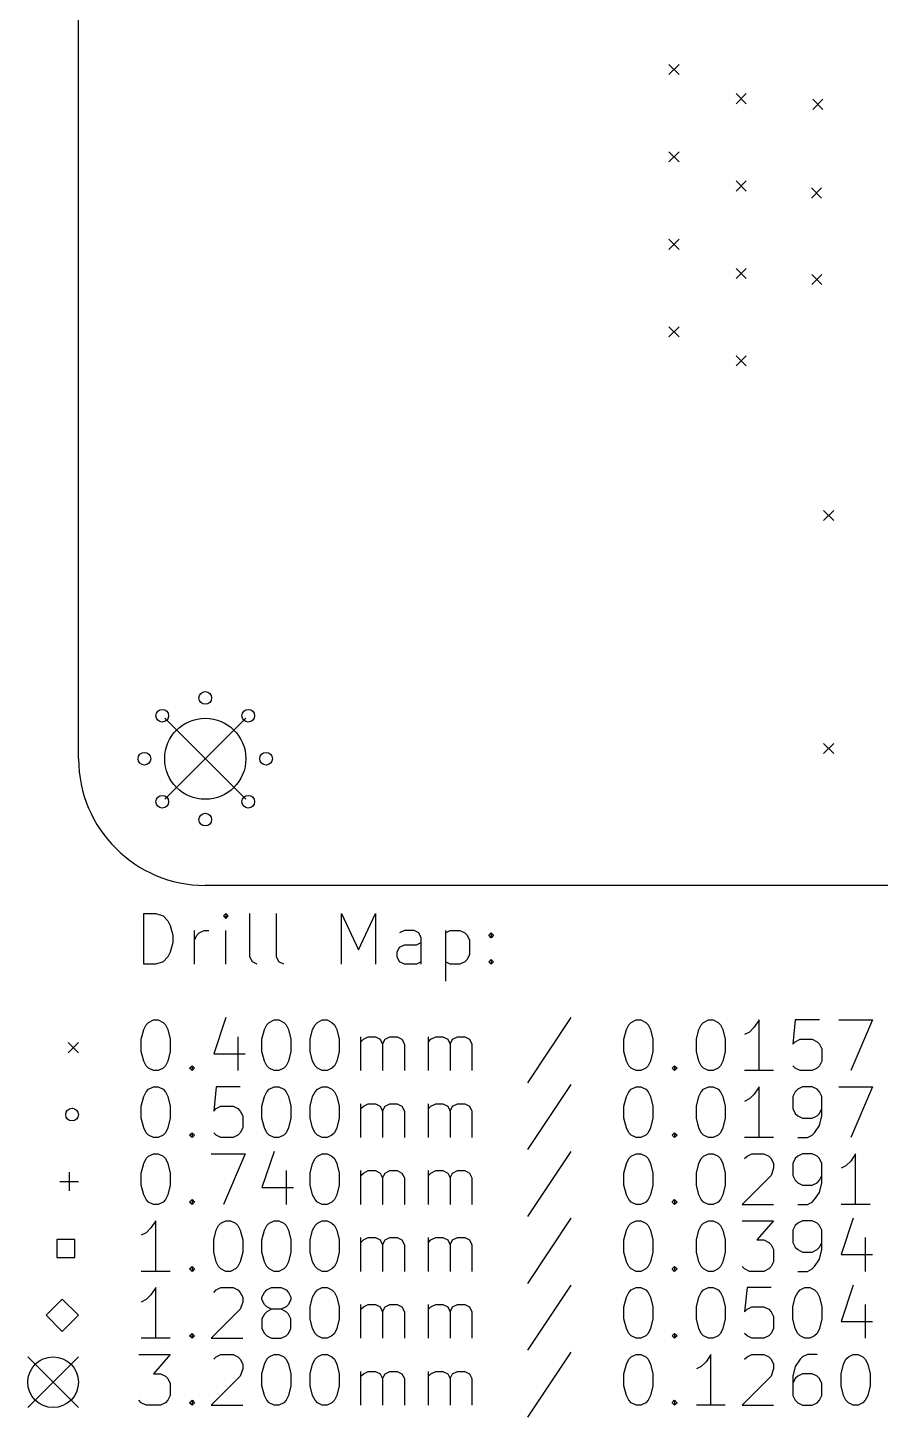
# Model space of a CAD drawing. Extents: x -2 to 65, y -21 to 90.
# Drawn here: x -2 to 31.6, y -21 to 33.8 of the extents above; entities that cross this region are included whole.
import ezdxf

# ---------------------------------------------------------------- set-up
doc = ezdxf.new("R2010")
doc.units = 0
doc.layers.add('BLACK', color=7, linetype='CONTINUOUS')

msp = doc.modelspace()

# ---------------------------------------------------------------- linework, layer by layer
at = {"layer": 'BLACK', "linetype": 'CONTINUOUS'}
for p, q in [((0, 5), (0, 85)), ((23.3, 32.4), (23.7, 32)), ((23.7, 32.4), (23.3, 32)), ((25.95, 31.25), (26.35, 30.85)), ((26.35, 31.25), (25.95, 30.85)), ((28.975, 31.025), (29.375, 30.625)), ((29.375, 31.025), (28.975, 30.625)), ((23.3, 28.95), (23.7, 28.55)), ((23.7, 28.95), (23.3, 28.55)), ((25.95, 27.8), (26.35, 27.4)), ((26.35, 27.8), (25.95, 27.4)), ((28.925, 27.525), (29.325, 27.125)), ((29.325, 27.525), (28.925, 27.125)), ((23.3, 25.5), (23.7, 25.1)), ((23.7, 25.5), (23.3, 25.1)), ((25.95, 24.35), (26.35, 23.95)), ((26.35, 24.35), (25.95, 23.95)), ((28.9375, 24.1125), (29.3375, 23.7125)), ((29.3375, 24.1125), (28.9375, 23.7125)), ((23.3, 22.05), (23.7, 21.65)), ((23.7, 22.05), (23.3, 21.65)), ((25.95, 20.9), (26.35, 20.5)), ((26.35, 20.9), (25.95, 20.5)), ((29.4, 14.8), (29.8, 14.4)), ((29.8, 14.8), (29.4, 14.4)), ((3.4, 6.6), (6.6, 3.4)), ((6.6, 6.6), (3.4, 3.4)), ((29.4, 5.6), (29.8, 5.2)), ((29.8, 5.6), (29.4, 5.2)), ((60, 0), (5, 0)), ((2.57119, -3.10976), (2.57119, -1.10976)), ((2.57119, -1.10976), (3.04738, -1.10976)), ((3.04738, -1.10976), (3.33309, -1.205)), ((3.33309, -1.205), (3.52357, -1.39548)), ((3.52357, -1.39548), (3.61881, -1.58595)), ((3.61881, -1.58595), (3.71405, -1.9669)), ((5.80929, -1.10976), (5.71405, -1.205)), ((5.71405, -1.205), (5.80929, -1.30024)), ((5.90452, -1.205), (5.80929, -1.10976)), ((5.80929, -1.10976), (5.80929, -1.30024)), ((5.80929, -1.30024), (5.90452, -1.205)), ((6.76167, -2.82405), (6.76167, -1.10976)), ((7.80929, -2.82405), (7.80929, -1.10976)), ((10.3807, -3.10976), (10.3807, -1.10976)), ((10.3807, -1.10976), (11.0474, -2.53833)), ((11.0474, -2.53833), (11.714, -1.10976)), ((11.714, -1.10976), (11.714, -3.10976)), ((3.71405, -1.9669), (3.71405, -2.25262)), ((4.57119, -3.10976), (4.57119, -1.77643)), ((4.57119, -2.15738), (4.66643, -1.9669)), ((4.66643, -1.9669), (4.76167, -1.87167)), ((4.76167, -1.87167), (4.95214, -1.77643)), ((4.95214, -1.77643), (5.14262, -1.77643)), ((5.80929, -3.10976), (5.80929, -1.77643)), ((12.8569, -1.77643), (12.6664, -1.87167)), ((13.2379, -1.77643), (12.8569, -1.77643)), ((13.4283, -1.87167), (13.2379, -1.77643)), ((13.5236, -2.06214), (13.4283, -1.87167)), ((13.5236, -3.10976), (13.5236, -2.06214)), ((14.476, -1.77643), (14.476, -3.77643)), ((14.476, -1.87167), (14.6664, -1.77643)), ((14.6664, -1.77643), (15.0474, -1.77643)), ((15.0474, -1.77643), (15.2379, -1.87167)), ((15.2379, -1.87167), (15.3331, -1.9669)), ((15.3331, -1.9669), (15.4283, -2.15738)), ((15.4283, -2.15738), (15.4283, -2.72881)), ((16.1902, -1.9669), (16.2855, -1.87167)), ((16.2855, -2.06214), (16.1902, -1.9669)), ((16.2855, -1.87167), (16.3807, -1.9669)), ((16.2855, -1.87167), (16.2855, -2.06214)), ((16.3807, -1.9669), (16.2855, -2.06214)), ((3.61881, -2.63357), (3.52357, -2.82405)), ((3.71405, -2.25262), (3.61881, -2.63357)), ((12.5712, -2.63357), (12.6664, -2.4431)), ((12.5712, -2.82405), (12.5712, -2.63357)), ((12.6664, -2.4431), (12.8569, -2.34786)), ((12.8569, -2.34786), (13.3331, -2.34786)), ((13.3331, -2.34786), (13.5236, -2.25262)), ((15.4283, -2.72881), (15.3331, -2.91928)), ((3.04738, -3.10976), (2.57119, -3.10976)), ((3.33309, -3.01452), (3.04738, -3.10976)), ((3.52357, -2.82405), (3.33309, -3.01452)), ((6.8569, -3.01452), (6.76167, -2.82405)), ((7.04738, -3.10976), (6.8569, -3.01452)), ((7.90452, -3.01452), (7.80929, -2.82405)), ((8.095, -3.10976), (7.90452, -3.01452)), ((12.6664, -3.01452), (12.5712, -2.82405)), ((12.8569, -3.10976), (12.6664, -3.01452)), ((13.3331, -3.10976), (12.8569, -3.10976)), ((13.5236, -3.01452), (13.3331, -3.10976)), ((14.6664, -3.10976), (14.476, -3.01452)), ((15.0474, -3.10976), (14.6664, -3.10976)), ((15.2379, -3.01452), (15.0474, -3.10976)), ((15.3331, -2.91928), (15.2379, -3.01452)), ((16.1902, -3.01452), (16.2855, -2.91928)), ((16.2855, -3.10976), (16.1902, -3.01452)), ((16.2855, -2.91928), (16.3807, -3.01452)), ((16.2855, -2.91928), (16.2855, -3.10976)), ((16.3807, -3.01452), (16.2855, -3.10976)), ((2.66643, -5.50024), (2.76167, -5.405)), ((2.76167, -5.405), (2.95214, -5.30976)), ((2.95214, -5.30976), (3.14262, -5.30976)), ((3.14262, -5.30976), (3.33309, -5.405)), ((3.33309, -5.405), (3.42833, -5.50024)), ((5.80929, -5.21452), (5.3331, -6.64309)), ((7.42833, -5.50024), (7.52357, -5.405)), ((7.52357, -5.405), (7.71405, -5.30976)), ((7.71405, -5.30976), (7.90452, -5.30976)), ((7.90452, -5.30976), (8.095, -5.405)), ((8.095, -5.405), (8.19024, -5.50024)), ((9.3331, -5.50024), (9.42833, -5.405)), ((9.42833, -5.405), (9.61881, -5.30976)), ((9.61881, -5.30976), (9.80928, -5.30976)), ((9.80928, -5.30976), (9.99976, -5.405)), ((9.99976, -5.405), (10.095, -5.50024)), ((19.4283, -5.21452), (17.714, -7.78595)), ((21.714, -5.50024), (21.8093, -5.405)), ((21.8093, -5.405), (21.9998, -5.30976)), ((21.9998, -5.30976), (22.1902, -5.30976)), ((22.1902, -5.30976), (22.3807, -5.405)), ((22.3807, -5.405), (22.476, -5.50024)), ((24.5712, -5.50024), (24.6664, -5.405)), ((24.6664, -5.405), (24.8569, -5.30976)), ((24.8569, -5.30976), (25.0474, -5.30976)), ((25.0474, -5.30976), (25.2379, -5.405)), ((25.2379, -5.405), (25.3331, -5.50024)), ((26.8569, -5.30976), (26.6664, -5.59548)), ((26.8569, -7.30976), (26.8569, -5.30976)), ((28.2855, -5.30976), (28.1902, -6.26214)), ((29.2379, -5.30976), (28.2855, -5.30976)), ((29.9998, -5.30976), (31.3331, -5.30976)), ((31.3331, -5.30976), (30.476, -7.30976)), ((2.47595, -6.07167), (2.57119, -5.69071)), ((2.57119, -5.69071), (2.66643, -5.50024)), ((3.42833, -5.50024), (3.52357, -5.69071)), ((3.52357, -5.69071), (3.61881, -6.07167)), ((6.28548, -5.97643), (6.28548, -7.30976)), ((7.23786, -6.07167), (7.33309, -5.69071)), ((7.33309, -5.69071), (7.42833, -5.50024)), ((8.19024, -5.50024), (8.28548, -5.69071)), ((8.28548, -5.69071), (8.38071, -6.07167)), ((9.14262, -6.07167), (9.23786, -5.69071)), ((9.23786, -5.69071), (9.3331, -5.50024)), ((10.095, -5.50024), (10.1902, -5.69071)), ((10.1902, -5.69071), (10.2855, -6.07167)), ((11.1426, -7.30976), (11.1426, -5.97643)), ((11.2379, -6.07167), (11.4283, -5.97643)), ((11.4283, -5.97643), (11.714, -5.97643)), ((11.714, -5.97643), (11.9045, -6.07167)), ((12.095, -6.07167), (12.2855, -5.97643)), ((12.2855, -5.97643), (12.5712, -5.97643)), ((12.5712, -5.97643), (12.7617, -6.07167)), ((13.8093, -7.30976), (13.8093, -5.97643)), ((13.9045, -6.07167), (14.095, -5.97643)), ((14.095, -5.97643), (14.3807, -5.97643)), ((14.3807, -5.97643), (14.5712, -6.07167)), ((14.7617, -6.07167), (14.9521, -5.97643)), ((14.9521, -5.97643), (15.2379, -5.97643)), ((15.2379, -5.97643), (15.4283, -6.07167)), ((21.5236, -6.07167), (21.6188, -5.69071)), ((21.6188, -5.69071), (21.714, -5.50024)), ((22.476, -5.50024), (22.5712, -5.69071)), ((22.5712, -5.69071), (22.6664, -6.07167)), ((24.3807, -6.07167), (24.476, -5.69071)), ((24.476, -5.69071), (24.5712, -5.50024)), ((25.3331, -5.50024), (25.4283, -5.69071)), ((25.4283, -5.69071), (25.5236, -6.07167)), ((26.476, -5.78595), (26.2855, -5.88119)), ((26.6664, -5.59548), (26.476, -5.78595)), ((-0.405, -6.205), (-0.005, -6.605)), ((-0.005, -6.205), (-0.405, -6.605)), ((2.47595, -6.54786), (2.47595, -6.07167)), ((2.57119, -6.92881), (2.47595, -6.54786)), ((3.61881, -6.54786), (3.52357, -6.92881)), ((3.61881, -6.07167), (3.61881, -6.54786)), ((7.23786, -6.54786), (7.23786, -6.07167)), ((7.33309, -6.92881), (7.23786, -6.54786)), ((8.38071, -6.54786), (8.28548, -6.92881)), ((8.38071, -6.07167), (8.38071, -6.54786)), ((9.14262, -6.54786), (9.14262, -6.07167)), ((9.23786, -6.92881), (9.14262, -6.54786)), ((10.2855, -6.54786), (10.1902, -6.92881)), ((10.2855, -6.07167), (10.2855, -6.54786)), ((11.1426, -6.1669), (11.2379, -6.07167)), ((11.9045, -6.07167), (11.9998, -6.26214)), ((11.9998, -6.26214), (12.095, -6.07167)), ((11.9998, -6.26214), (11.9998, -7.30976)), ((12.7617, -6.07167), (12.8569, -6.26214)), ((12.8569, -6.26214), (12.8569, -7.30976)), ((13.8093, -6.1669), (13.9045, -6.07167)), ((14.5712, -6.07167), (14.6664, -6.26214)), ((14.6664, -6.26214), (14.7617, -6.07167)), ((14.6664, -6.26214), (14.6664, -7.30976)), ((15.4283, -6.07167), (15.5236, -6.26214)), ((15.5236, -6.26214), (15.5236, -7.30976)), ((21.5236, -6.54786), (21.5236, -6.07167)), ((21.6188, -6.92881), (21.5236, -6.54786)), ((22.6664, -6.54786), (22.5712, -6.92881)), ((22.6664, -6.07167), (22.6664, -6.54786)), ((24.3807, -6.54786), (24.3807, -6.07167)), ((24.476, -6.92881), (24.3807, -6.54786)), ((25.5236, -6.54786), (25.4283, -6.92881)), ((25.5236, -6.07167), (25.5236, -6.54786)), ((28.1902, -6.26214), (28.2855, -6.1669)), ((28.2855, -6.1669), (28.476, -6.07167)), ((28.476, -6.07167), (28.9521, -6.07167)), ((28.9521, -6.07167), (29.1426, -6.1669)), ((29.1426, -6.1669), (29.2379, -6.26214)), ((29.2379, -6.26214), (29.3331, -6.45262)), ((29.3331, -6.45262), (29.3331, -6.92881)), ((2.66643, -7.11928), (2.57119, -6.92881)), ((2.76167, -7.21452), (2.66643, -7.11928)), ((3.42833, -7.11928), (3.33309, -7.21452)), ((3.52357, -6.92881), (3.42833, -7.11928)), ((4.38071, -7.21452), (4.47595, -7.11928)), ((4.47595, -7.11928), (4.57119, -7.21452)), ((4.47595, -7.11928), (4.47595, -7.30976)), ((5.3331, -6.64309), (6.57119, -6.64309)), ((7.42833, -7.11928), (7.33309, -6.92881)), ((7.52357, -7.21452), (7.42833, -7.11928)), ((8.19024, -7.11928), (8.095, -7.21452)), ((8.28548, -6.92881), (8.19024, -7.11928)), ((9.3331, -7.11928), (9.23786, -6.92881)), ((9.42833, -7.21452), (9.3331, -7.11928)), ((10.095, -7.11928), (9.99976, -7.21452)), ((10.1902, -6.92881), (10.095, -7.11928)), ((21.714, -7.11928), (21.6188, -6.92881)), ((21.8093, -7.21452), (21.714, -7.11928)), ((22.476, -7.11928), (22.3807, -7.21452)), ((22.5712, -6.92881), (22.476, -7.11928)), ((23.4283, -7.21452), (23.5236, -7.11928)), ((23.5236, -7.11928), (23.6188, -7.21452)), ((23.5236, -7.11928), (23.5236, -7.30976)), ((24.5712, -7.11928), (24.476, -6.92881)), ((24.6664, -7.21452), (24.5712, -7.11928)), ((25.3331, -7.11928), (25.2379, -7.21452)), ((25.4283, -6.92881), (25.3331, -7.11928)), ((28.2855, -7.21452), (28.1902, -7.11928)), ((29.2379, -7.11928), (29.1426, -7.21452)), ((29.3331, -6.92881), (29.2379, -7.11928)), ((2.95214, -7.30976), (2.76167, -7.21452)), ((3.14262, -7.30976), (2.95214, -7.30976)), ((3.33309, -7.21452), (3.14262, -7.30976)), ((4.47595, -7.30976), (4.38071, -7.21452)), ((4.57119, -7.21452), (4.47595, -7.30976)), ((7.71405, -7.30976), (7.52357, -7.21452)), ((7.90452, -7.30976), (7.71405, -7.30976)), ((8.095, -7.21452), (7.90452, -7.30976)), ((9.61881, -7.30976), (9.42833, -7.21452)), ((9.80928, -7.30976), (9.61881, -7.30976)), ((9.99976, -7.21452), (9.80928, -7.30976)), ((21.9998, -7.30976), (21.8093, -7.21452)), ((22.1902, -7.30976), (21.9998, -7.30976)), ((22.3807, -7.21452), (22.1902, -7.30976)), ((23.5236, -7.30976), (23.4283, -7.21452)), ((23.6188, -7.21452), (23.5236, -7.30976)), ((24.8569, -7.30976), (24.6664, -7.21452)), ((25.0474, -7.30976), (24.8569, -7.30976)), ((25.2379, -7.21452), (25.0474, -7.30976)), ((27.4283, -7.30976), (26.2855, -7.30976)), ((28.476, -7.30976), (28.2855, -7.21452)), ((28.9521, -7.30976), (28.476, -7.30976)), ((29.1426, -7.21452), (28.9521, -7.30976)), ((2.57119, -8.33071), (2.66643, -8.14024)), ((2.66643, -8.14024), (2.76167, -8.045)), ((2.76167, -8.045), (2.95214, -7.94976)), ((2.95214, -7.94976), (3.14262, -7.94976)), ((3.14262, -7.94976), (3.33309, -8.045)), ((3.33309, -8.045), (3.42833, -8.14024)), ((3.42833, -8.14024), (3.52357, -8.33071)), ((5.42833, -7.94976), (5.3331, -8.90214)), ((6.38071, -7.94976), (5.42833, -7.94976)), ((7.33309, -8.33071), (7.42833, -8.14024)), ((7.42833, -8.14024), (7.52357, -8.045)), ((7.52357, -8.045), (7.71405, -7.94976)), ((7.71405, -7.94976), (7.90452, -7.94976)), ((7.90452, -7.94976), (8.095, -8.045)), ((8.095, -8.045), (8.19024, -8.14024)), ((8.19024, -8.14024), (8.28548, -8.33071)), ((9.23786, -8.33071), (9.3331, -8.14024)), ((9.3331, -8.14024), (9.42833, -8.045)), ((9.42833, -8.045), (9.61881, -7.94976)), ((9.61881, -7.94976), (9.80928, -7.94976)), ((9.80928, -7.94976), (9.99976, -8.045)), ((9.99976, -8.045), (10.095, -8.14024)), ((10.095, -8.14024), (10.1902, -8.33071)), ((19.4283, -7.85452), (17.714, -10.426)), ((21.6188, -8.33071), (21.714, -8.14024)), ((21.714, -8.14024), (21.8093, -8.045)), ((21.8093, -8.045), (21.9998, -7.94976)), ((21.9998, -7.94976), (22.1902, -7.94976)), ((22.1902, -7.94976), (22.3807, -8.045)), ((22.3807, -8.045), (22.476, -8.14024)), ((22.476, -8.14024), (22.5712, -8.33071)), ((24.476, -8.33071), (24.5712, -8.14024)), ((24.5712, -8.14024), (24.6664, -8.045)), ((24.6664, -8.045), (24.8569, -7.94976)), ((24.8569, -7.94976), (25.0474, -7.94976)), ((25.0474, -7.94976), (25.2379, -8.045)), ((25.2379, -8.045), (25.3331, -8.14024)), ((25.3331, -8.14024), (25.4283, -8.33071)), ((26.8569, -7.94976), (26.6664, -8.23548)), ((26.8569, -9.94976), (26.8569, -7.94976)), ((28.2855, -8.14024), (28.1902, -8.33071)), ((28.3807, -8.045), (28.2855, -8.14024)), ((28.5712, -7.94976), (28.3807, -8.045)), ((28.9521, -7.94976), (28.5712, -7.94976)), ((29.1426, -8.045), (28.9521, -7.94976)), ((29.2379, -8.14024), (29.1426, -8.045)), ((29.3331, -8.33071), (29.2379, -8.14024)), ((29.9998, -7.94976), (31.3331, -7.94976)), ((31.3331, -7.94976), (30.476, -9.94976)), ((2.47595, -8.71167), (2.57119, -8.33071)), ((2.47595, -9.18786), (2.47595, -8.71167)), ((3.52357, -8.33071), (3.61881, -8.71167)), ((3.61881, -8.71167), (3.61881, -9.18786)), ((5.42833, -8.8069), (5.61881, -8.71167)), ((5.61881, -8.71167), (6.095, -8.71167)), ((6.095, -8.71167), (6.28548, -8.8069)), ((7.23786, -8.71167), (7.33309, -8.33071)), ((7.23786, -9.18786), (7.23786, -8.71167)), ((8.28548, -8.33071), (8.38071, -8.71167)), ((8.38071, -8.71167), (8.38071, -9.18786)), ((9.14262, -8.71167), (9.23786, -8.33071)), ((9.14262, -9.18786), (9.14262, -8.71167)), ((10.1902, -8.33071), (10.2855, -8.71167)), ((10.2855, -8.71167), (10.2855, -9.18786)), ((11.1426, -9.94976), (11.1426, -8.61643)), ((11.1426, -8.8069), (11.2379, -8.71167)), ((11.2379, -8.71167), (11.4283, -8.61643)), ((11.4283, -8.61643), (11.714, -8.61643)), ((11.714, -8.61643), (11.9045, -8.71167)), ((11.9045, -8.71167), (11.9998, -8.90214)), ((11.9998, -8.90214), (12.095, -8.71167)), ((12.095, -8.71167), (12.2855, -8.61643)), ((12.2855, -8.61643), (12.5712, -8.61643)), ((12.5712, -8.61643), (12.7617, -8.71167)), ((12.7617, -8.71167), (12.8569, -8.90214)), ((13.8093, -9.94976), (13.8093, -8.61643)), ((13.8093, -8.8069), (13.9045, -8.71167)), ((13.9045, -8.71167), (14.095, -8.61643)), ((14.095, -8.61643), (14.3807, -8.61643)), ((14.3807, -8.61643), (14.5712, -8.71167)), ((14.5712, -8.71167), (14.6664, -8.90214)), ((14.6664, -8.90214), (14.7617, -8.71167)), ((14.7617, -8.71167), (14.9521, -8.61643)), ((14.9521, -8.61643), (15.2379, -8.61643)), ((15.2379, -8.61643), (15.4283, -8.71167)), ((15.4283, -8.71167), (15.5236, -8.90214)), ((21.5236, -8.71167), (21.6188, -8.33071)), ((21.5236, -9.18786), (21.5236, -8.71167)), ((22.5712, -8.33071), (22.6664, -8.71167)), ((22.6664, -8.71167), (22.6664, -9.18786)), ((24.3807, -8.71167), (24.476, -8.33071)), ((24.3807, -9.18786), (24.3807, -8.71167)), ((25.4283, -8.33071), (25.5236, -8.71167)), ((25.5236, -8.71167), (25.5236, -9.18786)), ((26.476, -8.42595), (26.2855, -8.52119)), ((26.6664, -8.23548), (26.476, -8.42595)), ((28.1902, -8.33071), (28.1902, -8.8069)), ((29.3331, -9.09262), (29.3331, -8.33071)), ((2.57119, -9.56881), (2.47595, -9.18786)), ((3.61881, -9.18786), (3.52357, -9.56881)), ((5.3331, -8.90214), (5.42833, -8.8069)), ((6.28548, -8.8069), (6.38071, -8.90214)), ((6.38071, -8.90214), (6.47595, -9.09262)), ((6.47595, -9.09262), (6.47595, -9.56881)), ((7.33309, -9.56881), (7.23786, -9.18786)), ((8.38071, -9.18786), (8.28548, -9.56881)), ((9.23786, -9.56881), (9.14262, -9.18786)), ((10.2855, -9.18786), (10.1902, -9.56881)), ((11.9998, -8.90214), (11.9998, -9.94976)), ((12.8569, -8.90214), (12.8569, -9.94976)), ((14.6664, -8.90214), (14.6664, -9.94976)), ((15.5236, -8.90214), (15.5236, -9.94976)), ((21.6188, -9.56881), (21.5236, -9.18786)), ((22.6664, -9.18786), (22.5712, -9.56881)), ((24.476, -9.56881), (24.3807, -9.18786)), ((25.5236, -9.18786), (25.4283, -9.56881)), ((28.1902, -8.8069), (28.2855, -8.99738)), ((28.2855, -8.99738), (28.3807, -9.09262)), ((28.3807, -9.09262), (28.5712, -9.18786)), ((28.5712, -9.18786), (28.9521, -9.18786)), ((28.9521, -9.18786), (29.1426, -9.09262)), ((29.1426, -9.09262), (29.2379, -8.99738)), ((29.2379, -8.99738), (29.3331, -8.8069)), ((29.2379, -9.47357), (29.3331, -9.09262)), ((2.66643, -9.75929), (2.57119, -9.56881)), ((2.76167, -9.85452), (2.66643, -9.75929)), ((2.95214, -9.94976), (2.76167, -9.85452)), ((3.33309, -9.85452), (3.14262, -9.94976)), ((3.42833, -9.75929), (3.33309, -9.85452)), ((3.52357, -9.56881), (3.42833, -9.75929)), ((4.38071, -9.85452), (4.47595, -9.75929)), ((4.47595, -9.94976), (4.38071, -9.85452)), ((4.47595, -9.75929), (4.57119, -9.85452)), ((4.47595, -9.75929), (4.47595, -9.94976)), ((4.57119, -9.85452), (4.47595, -9.94976)), ((5.42833, -9.85452), (5.3331, -9.75929)), ((5.61881, -9.94976), (5.42833, -9.85452)), ((6.28548, -9.85452), (6.095, -9.94976)), ((6.38071, -9.75929), (6.28548, -9.85452)), ((6.47595, -9.56881), (6.38071, -9.75929)), ((7.42833, -9.75929), (7.33309, -9.56881)), ((7.52357, -9.85452), (7.42833, -9.75929)), ((7.71405, -9.94976), (7.52357, -9.85452)), ((8.095, -9.85452), (7.90452, -9.94976)), ((8.19024, -9.75929), (8.095, -9.85452)), ((8.28548, -9.56881), (8.19024, -9.75929)), ((9.3331, -9.75929), (9.23786, -9.56881)), ((9.42833, -9.85452), (9.3331, -9.75929)), ((9.61881, -9.94976), (9.42833, -9.85452)), ((9.99976, -9.85452), (9.80928, -9.94976)), ((10.095, -9.75929), (9.99976, -9.85452)), ((10.1902, -9.56881), (10.095, -9.75929)), ((21.714, -9.75929), (21.6188, -9.56881)), ((21.8093, -9.85452), (21.714, -9.75929)), ((21.9998, -9.94976), (21.8093, -9.85452)), ((22.3807, -9.85452), (22.1902, -9.94976)), ((22.476, -9.75929), (22.3807, -9.85452)), ((22.5712, -9.56881), (22.476, -9.75929)), ((23.4283, -9.85452), (23.5236, -9.75929)), ((23.5236, -9.94976), (23.4283, -9.85452)), ((23.5236, -9.75929), (23.6188, -9.85452)), ((23.5236, -9.75929), (23.5236, -9.94976)), ((23.6188, -9.85452), (23.5236, -9.94976)), ((24.5712, -9.75929), (24.476, -9.56881)), ((24.6664, -9.85452), (24.5712, -9.75929)), ((24.8569, -9.94976), (24.6664, -9.85452)), ((25.2379, -9.85452), (25.0474, -9.94976)), ((25.3331, -9.75929), (25.2379, -9.85452)), ((25.4283, -9.56881), (25.3331, -9.75929)), ((28.7617, -9.94976), (28.9521, -9.85452)), ((28.9521, -9.85452), (29.0474, -9.75929)), ((29.0474, -9.75929), (29.2379, -9.47357)), ((3.14262, -9.94976), (2.95214, -9.94976)), ((6.095, -9.94976), (5.61881, -9.94976)), ((7.90452, -9.94976), (7.71405, -9.94976)), ((9.80928, -9.94976), (9.61881, -9.94976)), ((22.1902, -9.94976), (21.9998, -9.94976)), ((25.0474, -9.94976), (24.8569, -9.94976)), ((27.4283, -9.94976), (26.2855, -9.94976)), ((28.3807, -9.94976), (28.7617, -9.94976)), ((2.57119, -10.9707), (2.66643, -10.7802)), ((2.66643, -10.7802), (2.76167, -10.685)), ((2.76167, -10.685), (2.95214, -10.5898)), ((2.95214, -10.5898), (3.14262, -10.5898)), ((3.14262, -10.5898), (3.33309, -10.685)), ((3.33309, -10.685), (3.42833, -10.7802)), ((3.42833, -10.7802), (3.52357, -10.9707)), ((5.23786, -10.5898), (6.57119, -10.5898)), ((6.57119, -10.5898), (5.71405, -12.5898)), ((7.71405, -10.4945), (7.23786, -11.9231)), ((9.23786, -10.9707), (9.3331, -10.7802)), ((9.3331, -10.7802), (9.42833, -10.685)), ((9.42833, -10.685), (9.61881, -10.5898)), ((9.61881, -10.5898), (9.80928, -10.5898)), ((9.80928, -10.5898), (9.99976, -10.685)), ((9.99976, -10.685), (10.095, -10.7802)), ((10.095, -10.7802), (10.1902, -10.9707)), ((19.4283, -10.4945), (17.714, -13.066)), ((21.6188, -10.9707), (21.714, -10.7802)), ((21.714, -10.7802), (21.8093, -10.685)), ((21.8093, -10.685), (21.9998, -10.5898)), ((21.9998, -10.5898), (22.1902, -10.5898)), ((22.1902, -10.5898), (22.3807, -10.685)), ((22.3807, -10.685), (22.476, -10.7802)), ((22.476, -10.7802), (22.5712, -10.9707)), ((24.476, -10.9707), (24.5712, -10.7802)), ((24.5712, -10.7802), (24.6664, -10.685)), ((24.6664, -10.685), (24.8569, -10.5898)), ((24.8569, -10.5898), (25.0474, -10.5898)), ((25.0474, -10.5898), (25.2379, -10.685)), ((25.2379, -10.685), (25.3331, -10.7802)), ((25.3331, -10.7802), (25.4283, -10.9707)), ((26.2855, -10.7802), (26.3807, -10.685)), ((26.3807, -10.685), (26.5712, -10.5898)), ((26.5712, -10.5898), (27.0474, -10.5898)), ((27.0474, -10.5898), (27.2379, -10.685)), ((27.2379, -10.685), (27.3331, -10.7802)), ((27.3331, -10.7802), (27.4283, -10.9707)), ((28.2855, -10.7802), (28.1902, -10.9707)), ((28.3807, -10.685), (28.2855, -10.7802)), ((28.5712, -10.5898), (28.3807, -10.685)), ((28.9521, -10.5898), (28.5712, -10.5898)), ((29.1426, -10.685), (28.9521, -10.5898)), ((29.2379, -10.7802), (29.1426, -10.685)), ((29.3331, -10.9707), (29.2379, -10.7802)), ((30.476, -10.8755), (30.2855, -11.066)), ((30.6664, -10.5898), (30.476, -10.8755)), ((30.6664, -12.5898), (30.6664, -10.5898)), ((-0.375, -11.315), (-0.375, -12.055)), ((2.47595, -11.3517), (2.57119, -10.9707)), ((2.47595, -11.8279), (2.47595, -11.3517)), ((3.52357, -10.9707), (3.61881, -11.3517)), ((3.61881, -11.3517), (3.61881, -11.8279)), ((8.19024, -11.2564), (8.19024, -12.5898)), ((9.14262, -11.3517), (9.23786, -10.9707)), ((9.14262, -11.8279), (9.14262, -11.3517)), ((10.1902, -10.9707), (10.2855, -11.3517)), ((10.2855, -11.3517), (10.2855, -11.8279)), ((11.1426, -12.5898), (11.1426, -11.2564)), ((11.1426, -11.4469), (11.2379, -11.3517)), ((11.2379, -11.3517), (11.4283, -11.2564)), ((11.4283, -11.2564), (11.714, -11.2564)), ((11.714, -11.2564), (11.9045, -11.3517)), ((11.9045, -11.3517), (11.9998, -11.5421)), ((11.9998, -11.5421), (12.095, -11.3517)), ((12.095, -11.3517), (12.2855, -11.2564)), ((12.2855, -11.2564), (12.5712, -11.2564)), ((12.5712, -11.2564), (12.7617, -11.3517)), ((12.7617, -11.3517), (12.8569, -11.5421)), ((13.8093, -12.5898), (13.8093, -11.2564)), ((13.8093, -11.4469), (13.9045, -11.3517)), ((13.9045, -11.3517), (14.095, -11.2564)), ((14.095, -11.2564), (14.3807, -11.2564)), ((14.3807, -11.2564), (14.5712, -11.3517)), ((14.5712, -11.3517), (14.6664, -11.5421)), ((14.6664, -11.5421), (14.7617, -11.3517)), ((14.7617, -11.3517), (14.9521, -11.2564)), ((14.9521, -11.2564), (15.2379, -11.2564)), ((15.2379, -11.2564), (15.4283, -11.3517)), ((15.4283, -11.3517), (15.5236, -11.5421)), ((21.5236, -11.3517), (21.6188, -10.9707)), ((21.5236, -11.8279), (21.5236, -11.3517)), ((22.5712, -10.9707), (22.6664, -11.3517)), ((22.6664, -11.3517), (22.6664, -11.8279)), ((24.3807, -11.3517), (24.476, -10.9707)), ((24.3807, -11.8279), (24.3807, -11.3517)), ((25.4283, -10.9707), (25.5236, -11.3517)), ((25.5236, -11.3517), (25.5236, -11.8279)), ((27.3331, -11.4469), (26.1902, -12.5898)), ((27.4283, -11.1612), (27.3331, -11.4469)), ((27.4283, -10.9707), (27.4283, -11.1612)), ((28.1902, -10.9707), (28.1902, -11.4469)), ((28.1902, -11.4469), (28.2855, -11.6374)), ((29.2379, -11.6374), (29.3331, -11.4469)), ((29.3331, -11.7326), (29.3331, -10.9707)), ((30.2855, -11.066), (30.095, -11.1612)), ((-0.745, -11.685), (-0.005, -11.685)), ((2.57119, -12.2088), (2.47595, -11.8279)), ((3.61881, -11.8279), (3.52357, -12.2088)), ((7.23786, -11.9231), (8.47595, -11.9231)), ((9.23786, -12.2088), (9.14262, -11.8279)), ((10.2855, -11.8279), (10.1902, -12.2088)), ((11.9998, -11.5421), (11.9998, -12.5898)), ((12.8569, -11.5421), (12.8569, -12.5898)), ((14.6664, -11.5421), (14.6664, -12.5898)), ((15.5236, -11.5421), (15.5236, -12.5898)), ((21.6188, -12.2088), (21.5236, -11.8279)), ((22.6664, -11.8279), (22.5712, -12.2088)), ((24.476, -12.2088), (24.3807, -11.8279)), ((25.5236, -11.8279), (25.4283, -12.2088)), ((28.2855, -11.6374), (28.3807, -11.7326)), ((28.3807, -11.7326), (28.5712, -11.8279)), ((28.5712, -11.8279), (28.9521, -11.8279)), ((28.9521, -11.8279), (29.1426, -11.7326)), ((29.1426, -11.7326), (29.2379, -11.6374)), ((29.2379, -12.1136), (29.3331, -11.7326)), ((2.66643, -12.3993), (2.57119, -12.2088)), ((2.76167, -12.4945), (2.66643, -12.3993)), ((2.95214, -12.5898), (2.76167, -12.4945)), ((3.14262, -12.5898), (2.95214, -12.5898)), ((3.33309, -12.4945), (3.14262, -12.5898)), ((3.42833, -12.3993), (3.33309, -12.4945)), ((3.52357, -12.2088), (3.42833, -12.3993)), ((4.38071, -12.4945), (4.47595, -12.3993)), ((4.47595, -12.5898), (4.38071, -12.4945)), ((4.47595, -12.3993), (4.57119, -12.4945)), ((4.47595, -12.3993), (4.47595, -12.5898)), ((4.57119, -12.4945), (4.47595, -12.5898)), ((9.3331, -12.3993), (9.23786, -12.2088)), ((9.42833, -12.4945), (9.3331, -12.3993)), ((9.61881, -12.5898), (9.42833, -12.4945)), ((9.80928, -12.5898), (9.61881, -12.5898)), ((9.99976, -12.4945), (9.80928, -12.5898)), ((10.095, -12.3993), (9.99976, -12.4945)), ((10.1902, -12.2088), (10.095, -12.3993)), ((21.714, -12.3993), (21.6188, -12.2088)), ((21.8093, -12.4945), (21.714, -12.3993)), ((21.9998, -12.5898), (21.8093, -12.4945)), ((22.1902, -12.5898), (21.9998, -12.5898)), ((22.3807, -12.4945), (22.1902, -12.5898)), ((22.476, -12.3993), (22.3807, -12.4945)), ((22.5712, -12.2088), (22.476, -12.3993)), ((23.4283, -12.4945), (23.5236, -12.3993)), ((23.5236, -12.5898), (23.4283, -12.4945)), ((23.5236, -12.3993), (23.6188, -12.4945)), ((23.5236, -12.3993), (23.5236, -12.5898)), ((23.6188, -12.4945), (23.5236, -12.5898)), ((24.5712, -12.3993), (24.476, -12.2088)), ((24.6664, -12.4945), (24.5712, -12.3993)), ((24.8569, -12.5898), (24.6664, -12.4945)), ((25.0474, -12.5898), (24.8569, -12.5898)), ((25.2379, -12.4945), (25.0474, -12.5898)), ((25.3331, -12.3993), (25.2379, -12.4945)), ((25.4283, -12.2088), (25.3331, -12.3993)), ((26.1902, -12.5898), (27.4283, -12.5898)), ((28.3807, -12.5898), (28.7617, -12.5898)), ((28.7617, -12.5898), (28.9521, -12.4945)), ((28.9521, -12.4945), (29.0474, -12.3993)), ((29.0474, -12.3993), (29.2379, -12.1136)), ((31.2379, -12.5898), (30.095, -12.5898)), ((19.4283, -13.1345), (17.714, -15.706)), ((30.5712, -13.1345), (30.095, -14.5631)), ((2.66643, -13.706), (2.47595, -13.8012)), ((2.8569, -13.5155), (2.66643, -13.706)), ((3.04738, -13.2298), (2.8569, -13.5155)), ((3.04738, -15.2298), (3.04738, -13.2298)), ((5.3331, -13.9917), (5.42833, -13.6107)), ((5.42833, -13.6107), (5.52357, -13.4202)), ((5.52357, -13.4202), (5.61881, -13.325)), ((5.61881, -13.325), (5.80929, -13.2298)), ((5.80929, -13.2298), (5.99976, -13.2298)), ((5.99976, -13.2298), (6.19024, -13.325)), ((6.19024, -13.325), (6.28548, -13.4202)), ((6.28548, -13.4202), (6.38071, -13.6107)), ((6.38071, -13.6107), (6.47595, -13.9917)), ((7.23786, -13.9917), (7.33309, -13.6107)), ((7.33309, -13.6107), (7.42833, -13.4202)), ((7.42833, -13.4202), (7.52357, -13.325)), ((7.52357, -13.325), (7.71405, -13.2298)), ((7.71405, -13.2298), (7.90452, -13.2298)), ((7.90452, -13.2298), (8.095, -13.325)), ((8.095, -13.325), (8.19024, -13.4202)), ((8.19024, -13.4202), (8.28548, -13.6107)), ((8.28548, -13.6107), (8.38071, -13.9917)), ((9.14262, -13.9917), (9.23786, -13.6107)), ((9.23786, -13.6107), (9.3331, -13.4202)), ((9.3331, -13.4202), (9.42833, -13.325)), ((9.42833, -13.325), (9.61881, -13.2298)), ((9.61881, -13.2298), (9.80928, -13.2298)), ((9.80928, -13.2298), (9.99976, -13.325)), ((9.99976, -13.325), (10.095, -13.4202)), ((10.095, -13.4202), (10.1902, -13.6107)), ((10.1902, -13.6107), (10.2855, -13.9917)), ((21.5236, -13.9917), (21.6188, -13.6107)), ((21.6188, -13.6107), (21.714, -13.4202)), ((21.714, -13.4202), (21.8093, -13.325)), ((21.8093, -13.325), (21.9998, -13.2298)), ((21.9998, -13.2298), (22.1902, -13.2298)), ((22.1902, -13.2298), (22.3807, -13.325)), ((22.3807, -13.325), (22.476, -13.4202)), ((22.476, -13.4202), (22.5712, -13.6107)), ((22.5712, -13.6107), (22.6664, -13.9917)), ((24.3807, -13.9917), (24.476, -13.6107)), ((24.476, -13.6107), (24.5712, -13.4202)), ((24.5712, -13.4202), (24.6664, -13.325)), ((24.6664, -13.325), (24.8569, -13.2298)), ((24.8569, -13.2298), (25.0474, -13.2298)), ((25.0474, -13.2298), (25.2379, -13.325)), ((25.2379, -13.325), (25.3331, -13.4202)), ((25.3331, -13.4202), (25.4283, -13.6107)), ((25.4283, -13.6107), (25.5236, -13.9917)), ((26.1902, -13.2298), (27.4283, -13.2298)), ((27.4283, -13.2298), (26.7617, -13.9917)), ((28.2855, -13.4202), (28.1902, -13.6107)), ((28.1902, -13.6107), (28.1902, -14.0869)), ((28.3807, -13.325), (28.2855, -13.4202)), ((28.5712, -13.2298), (28.3807, -13.325)), ((28.9521, -13.2298), (28.5712, -13.2298)), ((29.1426, -13.325), (28.9521, -13.2298)), ((29.2379, -13.4202), (29.1426, -13.325)), ((29.3331, -13.6107), (29.2379, -13.4202)), ((29.3331, -14.3726), (29.3331, -13.6107)), ((-0.15144, -13.9714), (-0.85856, -13.9714)), ((-0.85856, -13.9714), (-0.85856, -14.6786)), ((-0.15144, -14.6786), (-0.15144, -13.9714)), ((5.3331, -14.4679), (5.3331, -13.9917)), ((6.47595, -13.9917), (6.47595, -14.4679)), ((7.23786, -14.4679), (7.23786, -13.9917)), ((8.38071, -13.9917), (8.38071, -14.4679)), ((9.14262, -14.4679), (9.14262, -13.9917)), ((10.2855, -13.9917), (10.2855, -14.4679)), ((11.1426, -15.2298), (11.1426, -13.8964)), ((11.1426, -14.0869), (11.2379, -13.9917)), ((11.2379, -13.9917), (11.4283, -13.8964)), ((11.4283, -13.8964), (11.714, -13.8964)), ((11.714, -13.8964), (11.9045, -13.9917)), ((11.9045, -13.9917), (11.9998, -14.1821)), ((11.9998, -14.1821), (12.095, -13.9917)), ((11.9998, -14.1821), (11.9998, -15.2298)), ((12.095, -13.9917), (12.2855, -13.8964)), ((12.2855, -13.8964), (12.5712, -13.8964)), ((12.5712, -13.8964), (12.7617, -13.9917)), ((12.7617, -13.9917), (12.8569, -14.1821)), ((12.8569, -14.1821), (12.8569, -15.2298)), ((13.8093, -15.2298), (13.8093, -13.8964)), ((13.8093, -14.0869), (13.9045, -13.9917)), ((13.9045, -13.9917), (14.095, -13.8964)), ((14.095, -13.8964), (14.3807, -13.8964)), ((14.3807, -13.8964), (14.5712, -13.9917)), ((14.5712, -13.9917), (14.6664, -14.1821)), ((14.6664, -14.1821), (14.7617, -13.9917)), ((14.6664, -14.1821), (14.6664, -15.2298)), ((14.7617, -13.9917), (14.9521, -13.8964)), ((14.9521, -13.8964), (15.2379, -13.8964)), ((15.2379, -13.8964), (15.4283, -13.9917)), ((15.4283, -13.9917), (15.5236, -14.1821)), ((15.5236, -14.1821), (15.5236, -15.2298)), ((21.5236, -14.4679), (21.5236, -13.9917)), ((22.6664, -13.9917), (22.6664, -14.4679)), ((24.3807, -14.4679), (24.3807, -13.9917)), ((25.5236, -13.9917), (25.5236, -14.4679)), ((26.7617, -13.9917), (27.0474, -13.9917)), ((27.0474, -13.9917), (27.2379, -14.0869)), ((27.2379, -14.0869), (27.3331, -14.1821)), ((27.3331, -14.1821), (27.4283, -14.3726)), ((28.1902, -14.0869), (28.2855, -14.2774)), ((29.2379, -14.2774), (29.3331, -14.0869)), ((31.0474, -13.8964), (31.0474, -15.2298)), ((-0.85856, -14.6786), (-0.15144, -14.6786)), ((5.42833, -14.8488), (5.3331, -14.4679)), ((6.47595, -14.4679), (6.38071, -14.8488)), ((7.33309, -14.8488), (7.23786, -14.4679)), ((8.38071, -14.4679), (8.28548, -14.8488)), ((9.23786, -14.8488), (9.14262, -14.4679)), ((10.2855, -14.4679), (10.1902, -14.8488)), ((21.6188, -14.8488), (21.5236, -14.4679)), ((22.6664, -14.4679), (22.5712, -14.8488)), ((24.476, -14.8488), (24.3807, -14.4679)), ((25.5236, -14.4679), (25.4283, -14.8488)), ((27.4283, -14.3726), (27.4283, -14.8488)), ((28.2855, -14.2774), (28.3807, -14.3726)), ((28.3807, -14.3726), (28.5712, -14.4679)), ((28.5712, -14.4679), (28.9521, -14.4679)), ((28.9521, -14.4679), (29.1426, -14.3726)), ((29.0474, -15.0393), (29.2379, -14.7536)), ((29.1426, -14.3726), (29.2379, -14.2774)), ((29.2379, -14.7536), (29.3331, -14.3726)), ((30.095, -14.5631), (31.3331, -14.5631)), ((3.61881, -15.2298), (2.47595, -15.2298)), ((4.38071, -15.1345), (4.47595, -15.0393)), ((4.47595, -15.2298), (4.38071, -15.1345)), ((4.47595, -15.0393), (4.57119, -15.1345)), ((4.47595, -15.0393), (4.47595, -15.2298)), ((4.57119, -15.1345), (4.47595, -15.2298)), ((5.52357, -15.0393), (5.42833, -14.8488)), ((5.61881, -15.1345), (5.52357, -15.0393)), ((5.80929, -15.2298), (5.61881, -15.1345)), ((5.99976, -15.2298), (5.80929, -15.2298)), ((6.19024, -15.1345), (5.99976, -15.2298)), ((6.28548, -15.0393), (6.19024, -15.1345)), ((6.38071, -14.8488), (6.28548, -15.0393)), ((7.42833, -15.0393), (7.33309, -14.8488)), ((7.52357, -15.1345), (7.42833, -15.0393)), ((7.71405, -15.2298), (7.52357, -15.1345)), ((7.90452, -15.2298), (7.71405, -15.2298)), ((8.095, -15.1345), (7.90452, -15.2298)), ((8.19024, -15.0393), (8.095, -15.1345)), ((8.28548, -14.8488), (8.19024, -15.0393)), ((9.3331, -15.0393), (9.23786, -14.8488)), ((9.42833, -15.1345), (9.3331, -15.0393)), ((9.61881, -15.2298), (9.42833, -15.1345)), ((9.80928, -15.2298), (9.61881, -15.2298)), ((9.99976, -15.1345), (9.80928, -15.2298)), ((10.095, -15.0393), (9.99976, -15.1345)), ((10.1902, -14.8488), (10.095, -15.0393)), ((21.714, -15.0393), (21.6188, -14.8488)), ((21.8093, -15.1345), (21.714, -15.0393)), ((21.9998, -15.2298), (21.8093, -15.1345)), ((22.1902, -15.2298), (21.9998, -15.2298)), ((22.3807, -15.1345), (22.1902, -15.2298)), ((22.476, -15.0393), (22.3807, -15.1345)), ((22.5712, -14.8488), (22.476, -15.0393)), ((23.4283, -15.1345), (23.5236, -15.0393)), ((23.5236, -15.2298), (23.4283, -15.1345)), ((23.5236, -15.0393), (23.6188, -15.1345)), ((23.5236, -15.0393), (23.5236, -15.2298)), ((23.6188, -15.1345), (23.5236, -15.2298)), ((24.5712, -15.0393), (24.476, -14.8488)), ((24.6664, -15.1345), (24.5712, -15.0393)), ((24.8569, -15.2298), (24.6664, -15.1345)), ((25.0474, -15.2298), (24.8569, -15.2298)), ((25.2379, -15.1345), (25.0474, -15.2298)), ((25.3331, -15.0393), (25.2379, -15.1345)), ((25.4283, -14.8488), (25.3331, -15.0393)), ((26.2855, -15.1345), (26.1902, -15.0393)), ((26.476, -15.2298), (26.2855, -15.1345)), ((27.0474, -15.2298), (26.476, -15.2298)), ((27.2379, -15.1345), (27.0474, -15.2298)), ((27.3331, -15.0393), (27.2379, -15.1345)), ((27.4283, -14.8488), (27.3331, -15.0393)), ((28.3807, -15.2298), (28.7617, -15.2298)), ((28.7617, -15.2298), (28.9521, -15.1345)), ((28.9521, -15.1345), (29.0474, -15.0393)), ((3.04738, -15.8698), (2.8569, -16.1555)), ((3.04738, -17.8698), (3.04738, -15.8698)), ((5.42833, -15.965), (5.61881, -15.8698)), ((5.61881, -15.8698), (6.095, -15.8698)), ((6.095, -15.8698), (6.28548, -15.965)), ((7.42833, -15.965), (7.61881, -15.8698)), ((7.61881, -15.8698), (7.99976, -15.8698)), ((7.99976, -15.8698), (8.19024, -15.965)), ((9.42833, -15.965), (9.61881, -15.8698)), ((9.61881, -15.8698), (9.80928, -15.8698)), ((9.80928, -15.8698), (9.99976, -15.965)), ((19.4283, -15.7745), (17.714, -18.346)), ((21.8093, -15.965), (21.9998, -15.8698)), ((21.9998, -15.8698), (22.1902, -15.8698)), ((22.1902, -15.8698), (22.3807, -15.965)), ((24.6664, -15.965), (24.8569, -15.8698)), ((24.8569, -15.8698), (25.0474, -15.8698)), ((25.0474, -15.8698), (25.2379, -15.965)), ((26.3807, -15.8698), (26.2855, -16.8221)), ((27.3331, -15.8698), (26.3807, -15.8698)), ((28.476, -15.965), (28.6664, -15.8698)), ((28.6664, -15.8698), (28.8569, -15.8698)), ((28.8569, -15.8698), (29.0474, -15.965)), ((30.5712, -15.7745), (30.095, -17.2031)), ((-0.645, -16.325), (-1.285, -16.965)), ((-0.005, -16.965), (-0.645, -16.325)), ((2.66643, -16.346), (2.47595, -16.4412)), ((2.8569, -16.1555), (2.66643, -16.346)), ((5.3331, -16.0602), (5.42833, -15.965)), ((6.28548, -15.965), (6.38071, -16.0602)), ((6.38071, -16.0602), (6.47595, -16.2507)), ((6.47595, -16.4412), (6.38071, -16.7269)), ((6.47595, -16.2507), (6.47595, -16.4412)), ((7.23786, -16.2507), (7.33309, -16.0602)), ((7.23786, -16.346), (7.23786, -16.2507)), ((7.33309, -16.5364), (7.23786, -16.346)), ((7.33309, -16.0602), (7.42833, -15.965)), ((8.19024, -15.965), (8.28548, -16.0602)), ((8.28548, -16.0602), (8.38071, -16.2507)), ((8.38071, -16.346), (8.28548, -16.5364)), ((8.38071, -16.2507), (8.38071, -16.346)), ((9.14262, -16.6317), (9.23786, -16.2507)), ((9.23786, -16.2507), (9.3331, -16.0602)), ((9.3331, -16.0602), (9.42833, -15.965)), ((9.99976, -15.965), (10.095, -16.0602)), ((10.095, -16.0602), (10.1902, -16.2507)), ((10.1902, -16.2507), (10.2855, -16.6317)), ((21.5236, -16.6317), (21.6188, -16.2507)), ((21.6188, -16.2507), (21.714, -16.0602)), ((21.714, -16.0602), (21.8093, -15.965)), ((22.3807, -15.965), (22.476, -16.0602)), ((22.476, -16.0602), (22.5712, -16.2507)), ((22.5712, -16.2507), (22.6664, -16.6317)), ((24.3807, -16.6317), (24.476, -16.2507)), ((24.476, -16.2507), (24.5712, -16.0602)), ((24.5712, -16.0602), (24.6664, -15.965)), ((25.2379, -15.965), (25.3331, -16.0602)), ((25.3331, -16.0602), (25.4283, -16.2507)), ((25.4283, -16.2507), (25.5236, -16.6317)), ((28.1902, -16.6317), (28.2855, -16.2507)), ((28.2855, -16.2507), (28.3807, -16.0602)), ((28.3807, -16.0602), (28.476, -15.965)), ((29.0474, -15.965), (29.1426, -16.0602)), ((29.1426, -16.0602), (29.2379, -16.2507)), ((29.2379, -16.2507), (29.3331, -16.6317)), ((-1.285, -16.965), (-0.645, -17.605)), ((-0.645, -17.605), (-0.005, -16.965)), ((6.38071, -16.7269), (5.23786, -17.8698)), ((7.33309, -16.9174), (7.23786, -17.1079)), ((7.42833, -16.6317), (7.33309, -16.5364)), ((7.42833, -16.8221), (7.33309, -16.9174)), ((7.61881, -16.7269), (7.42833, -16.6317)), ((7.61881, -16.7269), (7.42833, -16.8221)), ((7.99976, -16.7269), (7.61881, -16.7269)), ((8.19024, -16.6317), (7.99976, -16.7269)), ((8.19024, -16.8221), (7.99976, -16.7269)), ((8.28548, -16.5364), (8.19024, -16.6317)), ((8.28548, -16.9174), (8.19024, -16.8221)), ((8.38071, -17.1079), (8.28548, -16.9174)), ((9.14262, -17.1079), (9.14262, -16.6317)), ((10.2855, -16.6317), (10.2855, -17.1079)), ((11.1426, -17.8698), (11.1426, -16.5364)), ((11.1426, -16.7269), (11.2379, -16.6317)), ((11.2379, -16.6317), (11.4283, -16.5364)), ((11.4283, -16.5364), (11.714, -16.5364)), ((11.714, -16.5364), (11.9045, -16.6317)), ((11.9045, -16.6317), (11.9998, -16.8221)), ((11.9998, -16.8221), (12.095, -16.6317)), ((11.9998, -16.8221), (11.9998, -17.8698)), ((12.095, -16.6317), (12.2855, -16.5364)), ((12.2855, -16.5364), (12.5712, -16.5364)), ((12.5712, -16.5364), (12.7617, -16.6317)), ((12.7617, -16.6317), (12.8569, -16.8221)), ((12.8569, -16.8221), (12.8569, -17.8698)), ((13.8093, -17.8698), (13.8093, -16.5364)), ((13.8093, -16.7269), (13.9045, -16.6317)), ((13.9045, -16.6317), (14.095, -16.5364)), ((14.095, -16.5364), (14.3807, -16.5364)), ((14.3807, -16.5364), (14.5712, -16.6317)), ((14.5712, -16.6317), (14.6664, -16.8221)), ((14.6664, -16.8221), (14.7617, -16.6317)), ((14.6664, -16.8221), (14.6664, -17.8698)), ((14.7617, -16.6317), (14.9521, -16.5364)), ((14.9521, -16.5364), (15.2379, -16.5364)), ((15.2379, -16.5364), (15.4283, -16.6317)), ((15.4283, -16.6317), (15.5236, -16.8221)), ((15.5236, -16.8221), (15.5236, -17.8698)), ((21.5236, -17.1079), (21.5236, -16.6317)), ((22.6664, -16.6317), (22.6664, -17.1079)), ((24.3807, -17.1079), (24.3807, -16.6317)), ((25.5236, -16.6317), (25.5236, -17.1079)), ((26.2855, -16.8221), (26.3807, -16.7269)), ((26.3807, -16.7269), (26.5712, -16.6317)), ((26.5712, -16.6317), (27.0474, -16.6317)), ((27.0474, -16.6317), (27.2379, -16.7269)), ((27.2379, -16.7269), (27.3331, -16.8221)), ((27.3331, -16.8221), (27.4283, -17.0126)), ((28.1902, -17.1079), (28.1902, -16.6317)), ((29.3331, -16.6317), (29.3331, -17.1079)), ((31.0474, -16.5364), (31.0474, -17.8698)), ((7.23786, -17.1079), (7.23786, -17.4888)), ((7.23786, -17.4888), (7.33309, -17.6793)), ((8.28548, -17.6793), (8.38071, -17.4888)), ((8.38071, -17.4888), (8.38071, -17.1079)), ((9.23786, -17.4888), (9.14262, -17.1079)), ((9.3331, -17.6793), (9.23786, -17.4888)), ((10.1902, -17.4888), (10.095, -17.6793)), ((10.2855, -17.1079), (10.1902, -17.4888)), ((21.6188, -17.4888), (21.5236, -17.1079)), ((21.714, -17.6793), (21.6188, -17.4888)), ((22.5712, -17.4888), (22.476, -17.6793)), ((22.6664, -17.1079), (22.5712, -17.4888)), ((24.476, -17.4888), (24.3807, -17.1079)), ((24.5712, -17.6793), (24.476, -17.4888)), ((25.4283, -17.4888), (25.3331, -17.6793)), ((25.5236, -17.1079), (25.4283, -17.4888)), ((27.4283, -17.4888), (27.3331, -17.6793)), ((27.4283, -17.0126), (27.4283, -17.4888)), ((28.2855, -17.4888), (28.1902, -17.1079)), ((28.3807, -17.6793), (28.2855, -17.4888)), ((29.2379, -17.4888), (29.1426, -17.6793)), ((29.3331, -17.1079), (29.2379, -17.4888)), ((30.095, -17.2031), (31.3331, -17.2031)), ((3.61881, -17.8698), (2.47595, -17.8698)), ((4.38071, -17.7745), (4.47595, -17.6793)), ((4.47595, -17.8698), (4.38071, -17.7745)), ((4.47595, -17.6793), (4.57119, -17.7745)), ((4.47595, -17.6793), (4.47595, -17.8698)), ((4.57119, -17.7745), (4.47595, -17.8698)), ((5.23786, -17.8698), (6.47595, -17.8698)), ((7.33309, -17.6793), (7.42833, -17.7745)), ((7.42833, -17.7745), (7.61881, -17.8698)), ((7.61881, -17.8698), (7.99976, -17.8698)), ((7.99976, -17.8698), (8.19024, -17.7745)), ((8.19024, -17.7745), (8.28548, -17.6793)), ((9.42833, -17.7745), (9.3331, -17.6793)), ((9.61881, -17.8698), (9.42833, -17.7745)), ((9.80928, -17.8698), (9.61881, -17.8698)), ((9.99976, -17.7745), (9.80928, -17.8698)), ((10.095, -17.6793), (9.99976, -17.7745)), ((21.8093, -17.7745), (21.714, -17.6793)), ((21.9998, -17.8698), (21.8093, -17.7745)), ((22.1902, -17.8698), (21.9998, -17.8698)), ((22.3807, -17.7745), (22.1902, -17.8698)), ((22.476, -17.6793), (22.3807, -17.7745)), ((23.4283, -17.7745), (23.5236, -17.6793)), ((23.5236, -17.8698), (23.4283, -17.7745)), ((23.5236, -17.6793), (23.6188, -17.7745)), ((23.5236, -17.6793), (23.5236, -17.8698)), ((23.6188, -17.7745), (23.5236, -17.8698)), ((24.6664, -17.7745), (24.5712, -17.6793)), ((24.8569, -17.8698), (24.6664, -17.7745)), ((25.0474, -17.8698), (24.8569, -17.8698)), ((25.2379, -17.7745), (25.0474, -17.8698)), ((25.3331, -17.6793), (25.2379, -17.7745)), ((26.3807, -17.7745), (26.2855, -17.6793)), ((26.5712, -17.8698), (26.3807, -17.7745)), ((27.0474, -17.8698), (26.5712, -17.8698)), ((27.2379, -17.7745), (27.0474, -17.8698)), ((27.3331, -17.6793), (27.2379, -17.7745)), ((28.476, -17.7745), (28.3807, -17.6793)), ((28.6664, -17.8698), (28.476, -17.7745)), ((28.8569, -17.8698), (28.6664, -17.8698)), ((29.0474, -17.7745), (28.8569, -17.8698)), ((29.1426, -17.6793), (29.0474, -17.7745)), ((-2.005, -18.605), (-0.005, -20.605)), ((-0.005, -18.605), (-2.005, -20.605)), ((2.38071, -18.5098), (3.61881, -18.5098)), ((3.61881, -18.5098), (2.95214, -19.2717)), ((5.3331, -18.7002), (5.42833, -18.605)), ((5.42833, -18.605), (5.61881, -18.5098)), ((5.61881, -18.5098), (6.095, -18.5098)), ((6.095, -18.5098), (6.28548, -18.605)), ((6.28548, -18.605), (6.38071, -18.7002)), ((7.42833, -18.7002), (7.52357, -18.605)), ((7.52357, -18.605), (7.71405, -18.5098)), ((7.71405, -18.5098), (7.90452, -18.5098)), ((7.90452, -18.5098), (8.095, -18.605)), ((8.095, -18.605), (8.19024, -18.7002)), ((9.3331, -18.7002), (9.42833, -18.605)), ((9.42833, -18.605), (9.61881, -18.5098)), ((9.61881, -18.5098), (9.80928, -18.5098)), ((9.80928, -18.5098), (9.99976, -18.605)), ((9.99976, -18.605), (10.095, -18.7002)), ((19.4283, -18.4145), (17.714, -20.986)), ((21.714, -18.7002), (21.8093, -18.605)), ((21.8093, -18.605), (21.9998, -18.5098)), ((21.9998, -18.5098), (22.1902, -18.5098)), ((22.1902, -18.5098), (22.3807, -18.605)), ((22.3807, -18.605), (22.476, -18.7002)), ((24.9521, -18.5098), (24.7617, -18.7955)), ((24.9521, -20.5098), (24.9521, -18.5098)), ((26.2855, -18.7002), (26.3807, -18.605)), ((26.3807, -18.605), (26.5712, -18.5098)), ((26.5712, -18.5098), (27.0474, -18.5098)), ((27.0474, -18.5098), (27.2379, -18.605)), ((27.2379, -18.605), (27.3331, -18.7002)), ((28.5712, -18.605), (28.476, -18.7002)), ((28.7617, -18.5098), (28.5712, -18.605)), ((29.1426, -18.5098), (28.7617, -18.5098)), ((30.2855, -18.7002), (30.3807, -18.605)), ((30.3807, -18.605), (30.5712, -18.5098)), ((30.5712, -18.5098), (30.7617, -18.5098)), ((30.7617, -18.5098), (30.9521, -18.605)), ((30.9521, -18.605), (31.0474, -18.7002)), ((6.38071, -18.7002), (6.47595, -18.8907)), ((6.47595, -19.0812), (6.38071, -19.3669)), ((6.47595, -18.8907), (6.47595, -19.0812)), ((7.23786, -19.2717), (7.33309, -18.8907)), ((7.33309, -18.8907), (7.42833, -18.7002)), ((8.19024, -18.7002), (8.28548, -18.8907)), ((8.28548, -18.8907), (8.38071, -19.2717)), ((9.14262, -19.2717), (9.23786, -18.8907)), ((9.23786, -18.8907), (9.3331, -18.7002)), ((10.095, -18.7002), (10.1902, -18.8907)), ((10.1902, -18.8907), (10.2855, -19.2717)), ((11.1426, -20.5098), (11.1426, -19.1764)), ((11.2379, -19.2717), (11.4283, -19.1764)), ((11.4283, -19.1764), (11.714, -19.1764)), ((11.714, -19.1764), (11.9045, -19.2717)), ((12.095, -19.2717), (12.2855, -19.1764)), ((12.2855, -19.1764), (12.5712, -19.1764)), ((12.5712, -19.1764), (12.7617, -19.2717)), ((13.8093, -20.5098), (13.8093, -19.1764)), ((13.9045, -19.2717), (14.095, -19.1764)), ((14.095, -19.1764), (14.3807, -19.1764)), ((14.3807, -19.1764), (14.5712, -19.2717)), ((14.7617, -19.2717), (14.9521, -19.1764)), ((14.9521, -19.1764), (15.2379, -19.1764)), ((15.2379, -19.1764), (15.4283, -19.2717)), ((21.5236, -19.2717), (21.6188, -18.8907)), ((21.6188, -18.8907), (21.714, -18.7002)), ((22.476, -18.7002), (22.5712, -18.8907)), ((22.5712, -18.8907), (22.6664, -19.2717)), ((24.5712, -18.986), (24.3807, -19.0812)), ((24.7617, -18.7955), (24.5712, -18.986)), ((27.3331, -18.7002), (27.4283, -18.8907)), ((27.4283, -19.0812), (27.3331, -19.3669)), ((27.4283, -18.8907), (27.4283, -19.0812)), ((28.2855, -18.986), (28.1902, -19.3669)), ((28.476, -18.7002), (28.2855, -18.986)), ((30.095, -19.2717), (30.1902, -18.8907)), ((30.1902, -18.8907), (30.2855, -18.7002)), ((31.0474, -18.7002), (31.1426, -18.8907)), ((31.1426, -18.8907), (31.2379, -19.2717)), ((2.95214, -19.2717), (3.23786, -19.2717)), ((3.23786, -19.2717), (3.42833, -19.3669)), ((3.42833, -19.3669), (3.52357, -19.4621)), ((3.52357, -19.4621), (3.61881, -19.6526)), ((3.61881, -19.6526), (3.61881, -20.1288)), ((6.38071, -19.3669), (5.23786, -20.5098)), ((7.23786, -19.7479), (7.23786, -19.2717)), ((8.38071, -19.2717), (8.38071, -19.7479)), ((9.14262, -19.7479), (9.14262, -19.2717)), ((10.2855, -19.2717), (10.2855, -19.7479)), ((11.1426, -19.3669), (11.2379, -19.2717)), ((11.9045, -19.2717), (11.9998, -19.4621)), ((11.9998, -19.4621), (12.095, -19.2717)), ((11.9998, -19.4621), (11.9998, -20.5098)), ((12.7617, -19.2717), (12.8569, -19.4621)), ((12.8569, -19.4621), (12.8569, -20.5098)), ((13.8093, -19.3669), (13.9045, -19.2717)), ((14.5712, -19.2717), (14.6664, -19.4621)), ((14.6664, -19.4621), (14.7617, -19.2717)), ((14.6664, -19.4621), (14.6664, -20.5098)), ((15.4283, -19.2717), (15.5236, -19.4621)), ((15.5236, -19.4621), (15.5236, -20.5098)), ((21.5236, -19.7479), (21.5236, -19.2717)), ((22.6664, -19.2717), (22.6664, -19.7479)), ((27.3331, -19.3669), (26.1902, -20.5098)), ((28.1902, -19.3669), (28.1902, -20.1288)), ((28.2855, -19.4621), (28.1902, -19.6526)), ((28.3807, -19.3669), (28.2855, -19.4621)), ((28.5712, -19.2717), (28.3807, -19.3669)), ((28.9521, -19.2717), (28.5712, -19.2717)), ((29.1426, -19.3669), (28.9521, -19.2717)), ((29.2379, -19.4621), (29.1426, -19.3669)), ((29.3331, -19.6526), (29.2379, -19.4621)), ((29.3331, -20.1288), (29.3331, -19.6526)), ((30.095, -19.7479), (30.095, -19.2717)), ((31.2379, -19.2717), (31.2379, -19.7479)), ((3.61881, -20.1288), (3.52357, -20.3193)), ((7.33309, -20.1288), (7.23786, -19.7479)), ((7.42833, -20.3193), (7.33309, -20.1288)), ((8.28548, -20.1288), (8.19024, -20.3193)), ((8.38071, -19.7479), (8.28548, -20.1288)), ((9.23786, -20.1288), (9.14262, -19.7479)), ((9.3331, -20.3193), (9.23786, -20.1288)), ((10.1902, -20.1288), (10.095, -20.3193)), ((10.2855, -19.7479), (10.1902, -20.1288)), ((21.6188, -20.1288), (21.5236, -19.7479)), ((21.714, -20.3193), (21.6188, -20.1288)), ((22.5712, -20.1288), (22.476, -20.3193)), ((22.6664, -19.7479), (22.5712, -20.1288)), ((28.1902, -20.1288), (28.2855, -20.3193)), ((29.2379, -20.3193), (29.3331, -20.1288)), ((30.1902, -20.1288), (30.095, -19.7479)), ((30.2855, -20.3193), (30.1902, -20.1288)), ((31.1426, -20.1288), (31.0474, -20.3193)), ((31.2379, -19.7479), (31.1426, -20.1288)), ((2.47595, -20.4145), (2.38071, -20.3193)), ((2.66643, -20.5098), (2.47595, -20.4145)), ((3.23786, -20.5098), (2.66643, -20.5098)), ((3.42833, -20.4145), (3.23786, -20.5098)), ((3.52357, -20.3193), (3.42833, -20.4145)), ((4.38071, -20.4145), (4.47595, -20.3193)), ((4.47595, -20.5098), (4.38071, -20.4145)), ((4.47595, -20.3193), (4.57119, -20.4145)), ((4.47595, -20.3193), (4.47595, -20.5098)), ((4.57119, -20.4145), (4.47595, -20.5098)), ((5.23786, -20.5098), (6.47595, -20.5098)), ((7.52357, -20.4145), (7.42833, -20.3193)), ((7.71405, -20.5098), (7.52357, -20.4145)), ((7.90452, -20.5098), (7.71405, -20.5098)), ((8.095, -20.4145), (7.90452, -20.5098)), ((8.19024, -20.3193), (8.095, -20.4145)), ((9.42833, -20.4145), (9.3331, -20.3193)), ((9.61881, -20.5098), (9.42833, -20.4145)), ((9.80928, -20.5098), (9.61881, -20.5098)), ((9.99976, -20.4145), (9.80928, -20.5098)), ((10.095, -20.3193), (9.99976, -20.4145)), ((21.8093, -20.4145), (21.714, -20.3193)), ((21.9998, -20.5098), (21.8093, -20.4145)), ((22.1902, -20.5098), (21.9998, -20.5098)), ((22.3807, -20.4145), (22.1902, -20.5098)), ((22.476, -20.3193), (22.3807, -20.4145)), ((23.4283, -20.4145), (23.5236, -20.3193)), ((23.5236, -20.5098), (23.4283, -20.4145)), ((23.5236, -20.3193), (23.6188, -20.4145)), ((23.5236, -20.3193), (23.5236, -20.5098)), ((23.6188, -20.4145), (23.5236, -20.5098)), ((25.5236, -20.5098), (24.3807, -20.5098)), ((26.1902, -20.5098), (27.4283, -20.5098)), ((28.2855, -20.3193), (28.3807, -20.4145)), ((28.3807, -20.4145), (28.5712, -20.5098)), ((28.5712, -20.5098), (28.9521, -20.5098)), ((28.9521, -20.5098), (29.1426, -20.4145)), ((29.1426, -20.4145), (29.2379, -20.3193)), ((30.3807, -20.4145), (30.2855, -20.3193)), ((30.5712, -20.5098), (30.3807, -20.4145)), ((30.7617, -20.5098), (30.5712, -20.5098)), ((30.9521, -20.4145), (30.7617, -20.5098)), ((31.0474, -20.3193), (30.9521, -20.4145))]:
    msp.add_line(p, q, dxfattribs=at)
at = {"layer": 'BLACK'}
for centre, radius in [((5, 7.4), 0.25), ((3.30294, 6.69706), 0.25), ((5, 5), 1.6), ((6.69706, 6.69706), 0.25), ((2.6, 5), 0.25), ((7.4, 5), 0.25), ((3.30294, 3.30294), 0.25), ((6.69706, 3.30294), 0.25), ((5, 2.6), 0.25), ((-0.255, -9.045), 0.25), ((-1.005, -19.605), 1)]:
    msp.add_circle(centre, radius, dxfattribs=at)
msp.add_arc((5, 5), 5, -180, -90, dxfattribs=at)

doc.saveas('drawing.dxf')
